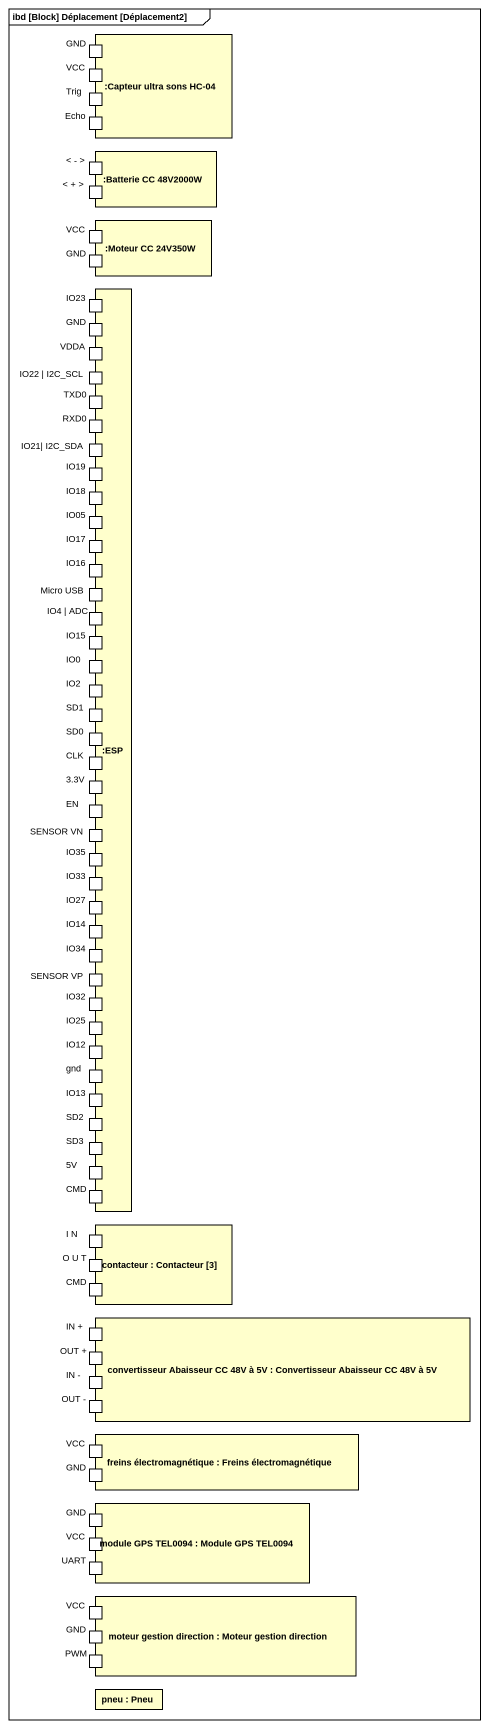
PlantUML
@startuml
mainframe ibd [Block] Déplacement [Déplacement2]
rectangle ":Capteur ultra sons HC-04" as Capteur_ultra_sons_HC_04 {
  port GND
  port VCC
  port Trig
  port Echo
}
rectangle ":Batterie CC 48V2000W" as Batterie_CC_48V2000W {
  port "< - >" as port1
  port "< + >" as port2
}
rectangle ":Moteur CC 24V350W" as Moteur_CC_24V350W {
  port "VCC" as VCC_2
  port "GND" as GND_2
}
rectangle ":ESP" as ESP {
  port IO23
  port "GND" as GND_3
  port VDDA
  port "IO22 | I2C_SCL" as IO22_I2C_SCL
  port TXD0
  port RXD0
  port "IO21| I2C_SDA" as IO21_I2C_SDA
  port IO19
  port IO18
  port IO05
  port IO17
  port IO16
  port "Micro USB" as Micro_USB
  port "IO4 | ADC" as IO4_ADC
  port IO15
  port IO0
  port IO2
  port SD1
  port SD0
  port CLK
  port "3.3V" as p3_3V
  port EN
  port "SENSOR VN" as SENSOR_VN
  port IO35
  port IO33
  port IO27
  port IO14
  port IO34
  port "SENSOR VP" as SENSOR_VP
  port IO32
  port IO25
  port IO12
  port gnd
  port IO13
  port SD2
  port SD3
  port "5V" as p5V
  port CMD
}
rectangle "contacteur : Contacteur [3]" as contacteur {
  port "I N" as I_N
  port "O U T" as O_U_T
  port "CMD" as CMD_2
}
rectangle "convertisseur Abaisseur CC 48V à 5V : Convertisseur Abaisseur CC 48V à 5V" as convertisseur_Abaisseur_CC {
  port "IN +" as IN
  port "OUT +" as OUT
  port "IN -" as IN_2
  port "OUT -" as OUT_2
}
rectangle "freins électromagnétique : Freins électromagnétique" as freins_électromagnétique {
  port "VCC" as VCC_3
  port "GND" as GND_4
}
rectangle "module GPS TEL0094 : Module GPS TEL0094" as module_GPS_TEL0094 {
  port "GND" as GND_5
  port "VCC" as VCC_4
  port UART
}
rectangle "moteur gestion direction : Moteur gestion direction" as moteur_gestion_direction {
  port "VCC" as VCC_5
  port "GND" as GND_6
  port PWM
}
rectangle "pneu : Pneu" as pneu
@enduml
